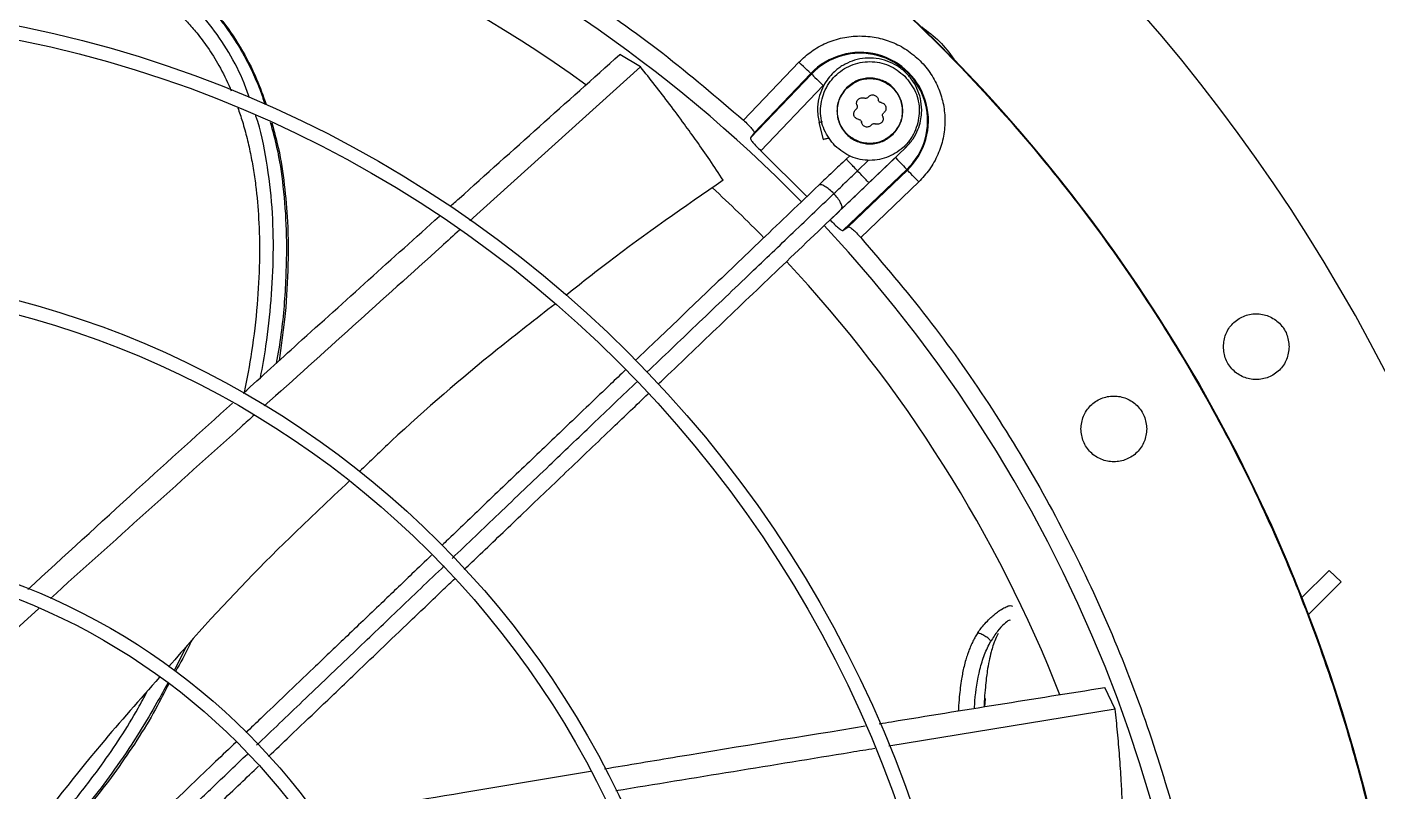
# Model space of a CAD drawing. Header units: inches. Extents: x 1229 to 1453, y -1023 to -720.
# Drawn here: x 1346.85 to 1356.55, y -982.57 to -977.08 of the extents above; entities that cross this region are included whole.
import ezdxf

# ---------------------------------------------------------------- set-up
doc = ezdxf.new("R2010")
doc.units = ezdxf.units.IN
doc.header["$MEASUREMENT"] = 0

msp = doc.modelspace()

# ---------------------------------------------------------------- linework, layer by layer
at = {"color": 18, "linetype": 'Continuous', "lineweight": 25, "true_color": 0x000000}
for p, q in [((1351.2581, -977.366), (1351.111, -977.2765)), ((1351.2581, -977.366), (1350.0337, -978.4702)), ((1351.9979, -977.7484), (1352.3963, -977.3316)), ((1352.0475, -977.8755), (1352.4856, -977.4171)), ((1352.0743, -977.8393), (1352.4816, -977.4132)), ((1352.4816, -977.4132), (1352.4856, -977.4171)), ((1352.571, -977.4987), (1352.123, -977.9674)), ((1352.54, -977.764), (1352.5698, -977.8862)), ((1352.0743, -977.8393), (1352.0475, -977.8755)), ((1352.123, -977.9674), (1352.4529, -978.2973)), ((1352.8987, -978.1981), (1353.1635, -977.945)), ((1352.6204, -978.4648), (1353.0891, -978.0168)), ((1352.7605, -978.0034), (1352.7355, -978.0273)), ((1352.8171, -978.1127), (1352.8968, -978.0365)), ((1352.7123, -978.5403), (1353.1707, -978.1021)), ((1353.1746, -978.1062), (1352.7485, -978.5134)), ((1353.1707, -978.1021), (1353.1746, -978.1062)), ((1353.2562, -978.1915), (1352.8394, -978.5899)), ((1352.7123, -978.5403), (1352.7485, -978.5134)), ((1356.2036, -980.982), (1356.0062, -981.1794)), ((1356.0529, -981.2997), (1356.2887, -981.0639)), ((1356.2887, -981.0639), (1356.2036, -980.982)), ((1346.9387, -981.2561), (1345.498, -982.5499)), ((1347.9951, -981.53), (1347.9104, -981.7012)), ((1354.6674, -981.9771), (1354.5921, -981.8223)), ((1353.7265, -981.9322), (1353.7256, -981.9612)), ((1353.7322, -981.9601), (1353.7351, -981.9008)), ((1354.6674, -981.9771), (1353.0406, -982.2441))]:
    msp.add_line(p, q, dxfattribs=at)
at = {"color": 18, "linetype": 'Continuous', "lineweight": 25, "true_color": 0x000000, "flags": 128}
for points in [[(1352.4816, -977.4132), (1352.4797, -977.4114), (1352.4747, -977.4066), (1352.4667, -977.399), (1352.4561, -977.3888), (1352.4432, -977.3765), (1352.4286, -977.3625), (1352.4127, -977.3474), (1352.3963, -977.3316)], [(1352.4856, -977.4171), (1352.4875, -977.4189), (1352.4926, -977.4237), (1352.5005, -977.4313), (1352.5112, -977.4415), (1352.524, -977.4538), (1352.5387, -977.4678), (1352.5545, -977.4829), (1352.571, -977.4987)], [(1353.0891, -978.0168), (1353.1049, -978.0332), (1353.12, -978.0491), (1353.134, -978.0637), (1353.1463, -978.0766), (1353.1565, -978.0872), (1353.1641, -978.0952), (1353.1689, -978.1002), (1353.1707, -978.1021)], [(1353.2562, -978.1915), (1353.2404, -978.1751), (1353.2253, -978.1592), (1353.2113, -978.1446), (1353.199, -978.1317), (1353.1888, -978.1211), (1353.1812, -978.1131), (1353.1764, -978.1081), (1353.1746, -978.1062)]]:
    msp.add_lwpolyline(points, dxfattribs=at)
at = {"color": 18, "linetype": 'Continuous', "lineweight": 25, "true_color": 0x000000}
for radius in [11.7126, 8.5704, 8.472, 6.6478, 6.5493, 4.7037, 4.6053]:
    msp.add_circle((1345.1106, -985.4772), radius, dxfattribs=at)
for centre, radius, start, end in [((1345.1106, -985.4772), 12.9331, 13.26667, 76.73333), ((1345.1106, -985.4772), 10.2157, 44.36303, 90), ((1345.1106, -985.4772), 9.8425, 54.20961, 80.11304), ((1352.8359, -977.7519), 0.4901, 313.70945, 136.29055), ((1352.8359, -977.7519), 0.4845, 313.70945, 136.29055), ((1345.1106, -985.4772), 11.7147, 21.53134, 44.20264), ((1345.1106, -985.4772), 9.8425, 44.3883, 47.37931), ((1345.1106, -985.4772), 10.2157, 314.3624, 43.03697), ((1345.1106, -985.4772), 9.8425, 21.47517, 43.01243), ((1345.1106, -985.4772), 11.7147, 339.09994, 20.90006)]:
    msp.add_arc(centre, radius, start, end, dxfattribs=at)
for points, knots in [([(1333.4011, -985.4772), (1333.4059, -985.2217), (1333.4156, -984.7108), (1333.4936, -983.9477), (1333.6177, -983.1911), (1333.792, -982.4444), (1334.0146, -981.7106), (1334.2847, -980.9929), (1334.6012, -980.2945), (1334.9626, -979.6182), (1335.3675, -978.9671), (1335.8142, -978.3438), (1336.3006, -977.751), (1336.8248, -977.1914), (1337.3845, -976.6672), (1337.9772, -976.1807), (1338.6005, -975.7341), (1339.2517, -975.3292), (1339.9279, -974.9677), (1340.6264, -974.6513), (1341.344, -974.3812), (1342.0778, -974.1586), (1342.8246, -973.9844), (1343.5811, -973.8595), (1344.3442, -973.7844), (1345.1106, -973.7593), (1345.877, -973.7844), (1346.6401, -973.8595), (1347.3967, -973.9844), (1348.1434, -974.1586), (1348.8772, -974.3812), (1349.5949, -974.6513), (1350.2933, -974.9677), (1350.9696, -975.3292), (1351.6207, -975.7341), (1352.244, -976.1807), (1352.8368, -976.6672), (1353.3964, -977.1914), (1353.9206, -977.751), (1354.407, -978.3438), (1354.8537, -978.9671), (1355.2586, -979.6182), (1355.6201, -980.2945), (1355.9365, -980.9929), (1356.2066, -981.7106), (1356.4292, -982.4444), (1356.6035, -983.1911), (1356.7277, -983.9477), (1356.8056, -984.7108), (1356.8153, -985.2217), (1356.8201, -985.4772)], [0, 0, 0, 0, 0.020833, 0.041667, 0.0625, 0.083333, 0.104167, 0.125, 0.145833, 0.166667, 0.1875, 0.208333, 0.229167, 0.25, 0.270833, 0.291667, 0.3125, 0.333333, 0.354167, 0.375, 0.395833, 0.416667, 0.4375, 0.458333, 0.479167, 0.5, 0.520833, 0.541667, 0.5625, 0.583333, 0.604167, 0.625, 0.645833, 0.666667, 0.6875, 0.708333, 0.729167, 0.75, 0.770833, 0.791667, 0.8125, 0.833333, 0.854167, 0.875, 0.895833, 0.916667, 0.9375, 0.958333, 0.979167, 1, 1, 1, 1]), ([(1338.2234, -977.7484), (1338.4144, -977.5852), (1338.7965, -977.2589), (1339.4128, -976.8239), (1340.0567, -976.4318), (1340.728, -976.0884), (1341.4224, -975.7945), (1342.1363, -975.5519), (1342.866, -975.3619), (1343.6076, -975.2254), (1344.3571, -975.1433), (1345.1106, -975.1158), (1345.8641, -975.1433), (1346.6137, -975.2254), (1347.3552, -975.3619), (1348.0849, -975.5519), (1348.7989, -975.7945), (1349.4932, -976.0884), (1350.1646, -976.4318), (1350.8084, -976.8239), (1351.4248, -977.2589), (1351.8068, -977.5852), (1351.9979, -977.7484)], [0, 0, 0, 0, 0.05, 0.1, 0.15, 0.2, 0.25, 0.3, 0.35, 0.4, 0.45, 0.5, 0.55, 0.6, 0.65, 0.7, 0.75, 0.8, 0.85, 0.9, 0.95, 1, 1, 1, 1]), ([(1348.4503, -977.5886), (1348.4381, -977.5533), (1348.3989, -977.4388), (1348.3047, -977.259), (1348.1679, -977.0557), (1348.005, -976.8822), (1347.8306, -976.7297), (1347.658, -976.5779), (1347.5251, -976.438), (1347.4389, -976.3148), (1347.4095, -976.2508), (1347.3949, -976.2192)], [0, 0, 0, 0, 0.061726, 0.200115, 0.338793, 0.477202, 0.612486, 0.745059, 0.8746, 0.938079, 1, 1, 1, 1]), ([(1347.2888, -976.2536), (1347.2941, -976.2679), (1347.3048, -976.2974), (1347.3257, -976.3418), (1347.3507, -976.3872), (1347.3844, -976.4393), (1347.4265, -976.4954), (1347.4754, -976.5519), (1347.5234, -976.6023), (1347.5751, -976.6528), (1347.6377, -976.7105), (1347.7229, -976.7858), (1347.8094, -976.86), (1347.8884, -976.93), (1347.9486, -976.9862), (1348.01, -977.0486), (1348.078, -977.1268), (1348.1553, -977.2299), (1348.2364, -977.3621), (1348.2914, -977.4681), (1348.3163, -977.5309), (1348.3187, -977.5369)], [0, 0, 0, 0, 0.027316, 0.05633, 0.086968, 0.118717, 0.165398, 0.210431, 0.250332, 0.288706, 0.339476, 0.403416, 0.49486, 0.548587, 0.598723, 0.6476, 0.710719, 0.788547, 0.881113, 0.988552, 1, 1, 1, 1]), ([(1347.6834, -976.5059), (1347.6864, -976.5087), (1347.6954, -976.517), (1347.7119, -976.5317), (1347.7339, -976.5513), (1347.7574, -976.5717), (1347.7793, -976.5906), (1347.7972, -976.6059), (1347.8407, -976.6429), (1347.8992, -976.6918), (1347.9699, -976.7519), (1348.0251, -976.8004), (1348.0769, -976.8481), (1348.1279, -976.8983), (1348.1777, -976.9517), (1348.239, -977.0235), (1348.3159, -977.1254), (1348.3951, -977.2517), (1348.4663, -977.3895), (1348.5206, -977.5124), (1348.549, -977.5968), (1348.5608, -977.6321)], [0, 0, 0, 0, 0.008691, 0.025182, 0.046001, 0.070023, 0.09014, 0.106545, 0.119536, 0.209949, 0.2672, 0.315983, 0.365504, 0.415771, 0.466756, 0.518419, 0.612087, 0.730201, 0.822532, 0.925704, 1, 1, 1, 1]), ([(1348.1323, -976.9037), (1348.1685, -976.9404), (1348.263, -977.0359), (1348.3874, -977.2215), (1348.4987, -977.4304), (1348.5486, -977.5745), (1348.57, -977.6363)], [0, 0, 0, 0, 0.184725, 0.481092, 0.777541, 1, 1, 1, 1]), ([(1353.2781, -977.0791), (1353.3224, -977.1117), (1353.411, -977.1768), (1353.4761, -977.2654), (1353.5086, -977.3097)], [0, 0, 0, 0, 0.500002, 1, 1, 1, 1]), ([(1352.3963, -977.3316), (1352.4251, -977.3047), (1352.4837, -977.2499), (1352.5911, -977.1909), (1352.7086, -977.1528), (1352.8308, -977.1397), (1352.9509, -977.1507), (1353.0659, -977.1846), (1353.1732, -977.2409), (1353.2689, -977.3189), (1353.3469, -977.4146), (1353.4031, -977.5219), (1353.437, -977.6369), (1353.4481, -977.7569), (1353.435, -977.8792), (1353.3969, -977.9967), (1353.3379, -978.1041), (1353.2831, -978.1627), (1353.2562, -978.1915)], [0, 0, 0, 0, 0.0609957, 0.1240613, 0.1879935, 0.2514901, 0.3132963, 0.3737126, 0.4362133, 0.4999987, 0.5637868, 0.6262864, 0.6867024, 0.7485091, 0.8120054, 0.8759388, 0.9390038, 1, 1, 1, 1]), ([(1349.8907, -978.3692), (1349.9123, -978.3497), (1350.319, -977.9834), (1350.7258, -977.6203), (1351.111, -977.2765)], [0, 0, 0, 0, 0.053004, 1, 1, 1, 1]), ([(1351.8529, -978.1794), (1351.8205, -978.1308), (1351.7581, -978.0369), (1351.6647, -977.9031), (1351.5686, -977.7693), (1351.4685, -977.6346), (1351.3631, -977.4974), (1351.2927, -977.4092), (1351.2581, -977.366)], [0, 0, 0, 0, 0.173712, 0.3354177, 0.485076, 0.663267, 0.8349161, 1, 1, 1, 1]), ([(1353.1619, -977.9465), (1353.181, -977.9258), (1353.2169, -977.8867), (1353.2513, -977.8193), (1353.2706, -977.7564), (1353.2797, -977.6873), (1353.2753, -977.6138), (1353.2532, -977.5361), (1353.2166, -977.4665), (1353.1655, -977.4052), (1353.1022, -977.3559), (1353.0299, -977.3211), (1352.9518, -977.3024), (1352.8721, -977.3006), (1352.796, -977.3152), (1352.7383, -977.3391), (1352.6969, -977.3637), (1352.6652, -977.3869), (1352.6309, -977.4183), (1352.5948, -977.462), (1352.5611, -977.52), (1352.5359, -977.5932), (1352.5247, -977.6809), (1352.5364, -977.7417), (1352.5425, -977.7738)], [0, 0, 0, 0, 0.053381, 0.100931, 0.14264, 0.178504, 0.233209, 0.281766, 0.331511, 0.382108, 0.432736, 0.483365, 0.533997, 0.584625, 0.634211, 0.680742, 0.702869, 0.726027, 0.755399, 0.791297, 0.833716, 0.882645, 0.938077, 1, 1, 1, 1]), ([(1352.6549, -977.9328), (1352.6259, -977.8963), (1352.5679, -977.8232), (1352.5424, -977.6818), (1352.5695, -977.5433), (1352.6484, -977.4252), (1352.7665, -977.3463), (1352.905, -977.3192), (1353.0464, -977.3447), (1353.1195, -977.4027), (1353.156, -977.4317)], [0, 0, 0, 0, 0.125, 0.249999, 0.374998, 0.499998, 0.624998, 0.749999, 0.875001, 1, 1, 1, 1]), ([(1353.156, -977.4317), (1353.1851, -977.4683), (1353.2431, -977.5414), (1353.2686, -977.6828), (1353.2415, -977.8213), (1353.1626, -977.9394), (1353.0445, -978.0183), (1352.906, -978.0454), (1352.7646, -978.0199), (1352.6915, -977.9619), (1352.6549, -977.9328)], [0, 0, 0, 0, 0.125, 0.249999, 0.374998, 0.499999, 0.624998, 0.749999, 0.875001, 1, 1, 1, 1]), ([(1353.0725, -977.8493), (1353.0919, -977.825), (1353.1306, -977.7762), (1353.1476, -977.682), (1353.1295, -977.5896), (1353.0769, -977.5109), (1352.9982, -977.4583), (1352.9058, -977.4402), (1352.8116, -977.4572), (1352.7628, -977.4959), (1352.7385, -977.5153)], [0, 0, 0, 0, 0.124999, 0.249999, 0.375, 0.499999, 0.625, 0.749999, 0.874999, 1, 1, 1, 1]), ([(1352.7409, -977.5177), (1352.7649, -977.4986), (1352.8129, -977.4605), (1352.9058, -977.4438), (1352.9968, -977.4616), (1353.0744, -977.5134), (1353.1262, -977.591), (1353.144, -977.682), (1353.1273, -977.7748), (1353.0892, -977.8229), (1353.0701, -977.8469)], [0, 0, 0, 0, 0.125002, 0.250001, 0.374999, 0.500001, 0.625, 0.750001, 0.875002, 1, 1, 1, 1]), ([(1352.7385, -977.5153), (1352.7191, -977.5396), (1352.6804, -977.5884), (1352.6634, -977.6826), (1352.6815, -977.775), (1352.7341, -977.8537), (1352.8128, -977.9063), (1352.9052, -977.9244), (1352.9994, -977.9074), (1353.0482, -977.8687), (1353.0725, -977.8493)], [0, 0, 0, 0, 0.124998, 0.249999, 0.375, 0.499999, 0.625, 0.749999, 0.874999, 1, 1, 1, 1]), ([(1353.0701, -977.8469), (1353.0461, -977.866), (1352.998, -977.9041), (1352.9052, -977.9208), (1352.8142, -977.903), (1352.7366, -977.8512), (1352.6848, -977.7736), (1352.667, -977.6826), (1352.6837, -977.5897), (1352.7218, -977.5417), (1352.7409, -977.5177)], [0, 0, 0, 0, 0.125002, 0.250001, 0.374999, 0.500001, 0.625, 0.750001, 0.875002, 1, 1, 1, 1]), ([(1352.822, -977.5988), (1352.8249, -977.5963), (1352.831, -977.5912), (1352.8421, -977.5874), (1352.8542, -977.5864), (1352.8618, -977.5888), (1352.8659, -977.59)], [0, 0, 0, 0, 0.240777, 0.490816, 0.727517, 1, 1, 1, 1]), ([(1352.8937, -977.5826), (1352.8919, -977.5845), (1352.8884, -977.5883), (1352.8811, -977.5914), (1352.8733, -977.5923), (1352.8684, -977.5908), (1352.8659, -977.59)], [0, 0, 0, 0, 0.256065, 0.50007, 0.743995, 1, 1, 1, 1]), ([(1352.8937, -977.5826), (1352.8966, -977.5795), (1352.902, -977.5736), (1352.9129, -977.5683), (1352.9244, -977.5663), (1352.9362, -977.5677), (1352.9471, -977.5723), (1352.956, -977.5799), (1352.9629, -977.5899), (1352.9646, -977.5977), (1352.9656, -977.6019)], [0, 0, 0, 0, 0.136225, 0.254542, 0.379548, 0.499968, 0.62036, 0.745377, 0.863733, 1, 1, 1, 1]), ([(1348.3661, -977.6586), (1348.3775, -977.6916), (1348.4026, -977.7641), (1348.4335, -977.8789), (1348.461, -978.0011), (1348.4825, -978.1233), (1348.5044, -978.285), (1348.5213, -978.4983), (1348.5246, -978.7742), (1348.5074, -979.0826), (1348.4723, -979.397), (1348.4313, -979.6056), (1348.4122, -979.7029)], [0, 0, 0, 0, 0.0509489, 0.1121348, 0.1726805, 0.2325778, 0.2918132, 0.4086773, 0.5416171, 0.690658, 0.8558149, 1, 1, 1, 1]), ([(1352.8251, -977.7424), (1352.8209, -977.7415), (1352.8131, -977.7397), (1352.8031, -977.7328), (1352.7955, -977.7239), (1352.7909, -977.713), (1352.7895, -977.7012), (1352.7915, -977.6897), (1352.7968, -977.6788), (1352.8027, -977.6734), (1352.8058, -977.6705)], [0, 0, 0, 0, 0.136256, 0.254636, 0.379612, 0.500025, 0.620413, 0.745443, 0.863756, 1, 1, 1, 1]), ([(1352.8132, -977.6427), (1352.814, -977.6452), (1352.8155, -977.65), (1352.8146, -977.6579), (1352.8115, -977.6652), (1352.8077, -977.6687), (1352.8058, -977.6705)], [0, 0, 0, 0, 0.253973, 0.496841, 0.744135, 1, 1, 1, 1]), ([(1352.8132, -977.6427), (1352.812, -977.6386), (1352.8096, -977.631), (1352.8105, -977.6189), (1352.8144, -977.6078), (1352.8195, -977.6017), (1352.822, -977.5988)], [0, 0, 0, 0, 0.272476, 0.509184, 0.759212, 1, 1, 1, 1]), ([(1352.9859, -977.6222), (1352.9834, -977.6216), (1352.9784, -977.6205), (1352.972, -977.6157), (1352.9673, -977.6094), (1352.9662, -977.6044), (1352.9656, -977.6019)], [0, 0, 0, 0, 0.256007, 0.499979, 0.743918, 1, 1, 1, 1]), ([(1352.9859, -977.6222), (1352.9901, -977.6231), (1352.9979, -977.6249), (1353.0079, -977.6318), (1353.0154, -977.6407), (1353.0201, -977.6516), (1353.0215, -977.6633), (1353.0194, -977.6749), (1353.0142, -977.6859), (1353.0083, -977.6913), (1353.0052, -977.6941)], [0, 0, 0, 0, 0.136254, 0.254633, 0.379613, 0.500018, 0.621539, 0.744017, 0.866504, 1, 1, 1, 1]), ([(1348.5304, -979.5957), (1348.544, -979.5202), (1348.577, -979.3364), (1348.609, -979.0401), (1348.6256, -978.7084), (1348.6179, -978.3744), (1348.5763, -978.0432), (1348.534, -977.8206), (1348.4958, -977.715), (1348.4952, -977.7133)], [0, 0, 0, 0, 0.121427, 0.295619, 0.470151, 0.645144, 0.820753, 0.997094, 1, 1, 1, 1]), ([(1348.5998, -977.763), (1348.616, -977.822), (1348.6574, -977.973), (1348.6956, -978.2328), (1348.7184, -978.5457), (1348.7138, -978.9001), (1348.6898, -979.2201), (1348.6549, -979.424), (1348.6429, -979.4937)], [0, 0, 0, 0, 0.10588, 0.270653, 0.449972, 0.643839, 0.878232, 1, 1, 1, 1]), ([(1348.6109, -977.7683), (1348.6276, -977.8291), (1348.6675, -977.9744), (1348.7034, -978.2119), (1348.7285, -978.5048), (1348.7295, -978.8286), (1348.708, -979.163), (1348.6768, -979.3775), (1348.6625, -979.4759)], [0, 0, 0, 0, 0.110599, 0.264007, 0.41743, 0.621975, 0.826531, 1, 1, 1, 1]), ([(1351.9979, -977.7484), (1352.0089, -977.7586), (1352.0313, -977.7793), (1352.0576, -977.808), (1352.0743, -977.8305), (1352.0743, -977.8364), (1352.0743, -977.8393)], [0, 0, 0, 0, 0.244229, 0.496405, 0.747201, 1, 1, 1, 1]), ([(1352.5402, -977.7647), (1352.5415, -977.7644), (1352.5438, -977.7638), (1352.5597, -977.7599), (1352.5663, -977.7583)], [0, 0, 0, 0, 0.587321, 1, 1, 1, 1]), ([(1352.8251, -977.7424), (1352.8276, -977.743), (1352.8326, -977.7441), (1352.8389, -977.7488), (1352.8437, -977.7552), (1352.8448, -977.7602), (1352.8454, -977.7627)], [0, 0, 0, 0, 0.256003, 0.499971, 0.743922, 1, 1, 1, 1]), ([(1352.9173, -977.782), (1352.9144, -977.7851), (1352.909, -977.791), (1352.898, -977.7963), (1352.8865, -977.7983), (1352.8748, -977.7969), (1352.8639, -977.7923), (1352.855, -977.7847), (1352.8481, -977.7747), (1352.8463, -977.7669), (1352.8454, -977.7627)], [0, 0, 0, 0, 0.1362294, 0.2545443, 0.3795497, 0.4999704, 0.6203598, 0.7453769, 0.8637385, 1, 1, 1, 1]), ([(1352.9173, -977.782), (1352.9191, -977.7801), (1352.9226, -977.7763), (1352.9298, -977.7732), (1352.9377, -977.7723), (1352.9426, -977.7738), (1352.9451, -977.7746)], [0, 0, 0, 0, 0.256057, 0.500065, 0.743995, 1, 1, 1, 1]), ([(1352.989, -977.7658), (1352.9861, -977.7683), (1352.98, -977.7734), (1352.9689, -977.7772), (1352.9568, -977.7782), (1352.9492, -977.7758), (1352.9451, -977.7746)], [0, 0, 0, 0, 0.2407899, 0.4909208, 0.7275218, 1, 1, 1, 1]), ([(1352.9977, -977.7219), (1352.999, -977.7258), (1353.0014, -977.7335), (1353.0004, -977.7457), (1352.9965, -977.757), (1352.9915, -977.7629), (1352.989, -977.7658)], [0, 0, 0, 0, 0.263313, 0.515116, 0.763698, 1, 1, 1, 1]), ([(1352.9977, -977.7219), (1352.997, -977.7194), (1352.9955, -977.7145), (1352.9964, -977.7067), (1352.9995, -977.6994), (1353.0033, -977.6959), (1353.0052, -977.6941)], [0, 0, 0, 0, 0.255976, 0.4998808, 0.7438941, 1, 1, 1, 1]), ([(1352.0475, -977.8755), (1352.0475, -977.8784), (1352.0475, -977.8842), (1352.0641, -977.9068), (1352.0901, -977.9358), (1352.1121, -977.9569), (1352.123, -977.9674)], [0, 0, 0, 0, 0.2526243, 0.503251, 0.7552124, 1, 1, 1, 1]), ([(1352.5712, -977.8858), (1352.5708, -977.8859), (1352.5692, -977.8863), (1352.5802, -977.8836), (1352.5967, -977.8796), (1352.6119, -977.8759), (1352.6162, -977.8749)], [0, 0, 0, 0, 0.124219, 0.48943, 0.854968, 1, 1, 1, 1]), ([(1353.1619, -977.9465), (1353.1614, -977.946), (1353.1608, -977.9453), (1353.1531, -977.9373), (1353.1516, -977.9358)], [0, 0, 0, 0, 0.812994, 1, 1, 1, 1]), ([(1352.7355, -978.0273), (1352.7022, -978.0591), (1352.6356, -978.1227), (1352.5714, -978.1841), (1352.5393, -978.2148)], [0, 0, 0, 0, 0.5, 1, 1, 1, 1]), ([(1352.8171, -978.1127), (1352.8067, -978.1018), (1352.7859, -978.0801), (1352.7589, -978.0519), (1352.7394, -978.0314), (1352.7368, -978.0287), (1352.7355, -978.0273)], [0, 0, 0, 0, 0.24295, 0.485909, 0.742953, 1, 1, 1, 1]), ([(1352.6464, -978.2758), (1352.6778, -978.2458), (1352.7338, -978.1923), (1352.7916, -978.137), (1352.8171, -978.1127)], [0, 0, 0, 0, 0.559893, 1, 1, 1, 1]), ([(1352.8987, -978.1981), (1352.8974, -978.1967), (1352.8948, -978.194), (1352.8752, -978.1735), (1352.8482, -978.1453), (1352.8275, -978.1236), (1352.8171, -978.1127)], [0, 0, 0, 0, 0.257051, 0.514098, 0.757046, 1, 1, 1, 1]), ([(1351.8529, -978.1794), (1351.5738, -978.3715), (1351.1888, -978.6364), (1350.8235, -978.9273), (1350.7231, -979.0072)], [0, 0, 0, 0, 0.725162, 1, 1, 1, 1]), ([(1352.5393, -978.2148), (1352.4032, -978.3449), (1352.1393, -978.597), (1351.7531, -978.9661), (1351.4497, -979.2561), (1351.2744, -979.4236), (1351.2206, -979.475)], [0, 0, 0, 0, 0.311784, 0.60443, 0.878701, 1, 1, 1, 1]), ([(1352.6464, -978.2758), (1352.6357, -978.2652), (1352.6142, -978.2442), (1352.5815, -978.2214), (1352.5535, -978.209), (1352.544, -978.2129), (1352.5393, -978.2148)], [0, 0, 0, 0, 0.242935, 0.485892, 0.742951, 1, 1, 1, 1]), ([(1352.7025, -978.3856), (1352.7346, -978.3549), (1352.7988, -978.2935), (1352.8654, -978.2299), (1352.8987, -978.1981)], [0, 0, 0, 0, 0.5, 1, 1, 1, 1]), ([(1351.305, -979.5577), (1351.4222, -979.4457), (1351.6654, -979.2133), (1352.0088, -978.8851), (1352.3389, -978.5697), (1352.543, -978.3746), (1352.6464, -978.2758)], [0, 0, 0, 0, 0.260253, 0.540209, 0.766968, 1, 1, 1, 1]), ([(1352.7025, -978.3856), (1352.7046, -978.381), (1352.7089, -978.3717), (1352.6978, -978.3431), (1352.6765, -978.3094), (1352.6565, -978.287), (1352.6464, -978.2758)], [0, 0, 0, 0, 0.2570469, 0.5140932, 0.7570479, 1, 1, 1, 1]), ([(1348.4058, -979.7087), (1348.5366, -979.59), (1349.0056, -979.1643), (1349.4754, -978.7423), (1349.8143, -978.4379)], [0, 0, 0, 0, 0.278727, 1, 1, 1, 1]), ([(1351.3863, -979.6433), (1351.4008, -979.6295), (1351.5484, -979.4885), (1351.8371, -979.2125), (1352.2619, -978.8066), (1352.5524, -978.529), (1352.7025, -978.3856)], [0, 0, 0, 0, 0.0326567, 0.3333232, 0.6556643, 1, 1, 1, 1]), ([(1349.9588, -978.5378), (1349.9154, -978.577), (1349.4494, -978.9973), (1348.9813, -979.4185), (1348.5569, -979.8005)], [0, 0, 0, 0, 0.093148, 1, 1, 1, 1]), ([(1352.6204, -978.4648), (1352.6308, -978.4757), (1352.652, -978.4977), (1352.681, -978.5237), (1352.7036, -978.5403), (1352.7094, -978.5403), (1352.7123, -978.5403)], [0, 0, 0, 0, 0.244786, 0.49675, 0.747378, 1, 1, 1, 1]), ([(1352.7485, -978.5134), (1352.7514, -978.5134), (1352.7572, -978.5135), (1352.7798, -978.5302), (1352.8085, -978.5565), (1352.8292, -978.5789), (1352.8394, -978.5899)], [0, 0, 0, 0, 0.252798, 0.5036, 0.755766, 1, 1, 1, 1]), ([(1352.8394, -978.5899), (1353.0026, -978.781), (1353.3289, -979.163), (1353.7639, -979.7793), (1354.156, -980.4232), (1354.4994, -981.0946), (1354.7933, -981.7889), (1355.0358, -982.5029), (1355.2261, -983.2325), (1355.3617, -983.9741), (1355.447, -984.7237), (1355.4575, -985.226), (1355.4628, -985.4772)], [0, 0, 0, 0, 0.1, 0.1999999, 0.3, 0.3999999, 0.5, 0.6, 0.7, 0.8, 0.9, 1, 1, 1, 1]), ([(1350.6454, -979.0683), (1350.5069, -979.1759), (1350.1034, -979.4893), (1349.6349, -979.892), (1349.3162, -980.1977), (1349.2395, -980.2712)], [0, 0, 0, 0, 0.284236, 0.827806, 1, 1, 1, 1]), ([(1355.444, -979.3748), (1355.4475, -979.3442), (1355.4544, -979.2832), (1355.5079, -979.2049), (1355.5851, -979.1518), (1355.6781, -979.1324), (1355.7716, -979.1502), (1355.8504, -979.2026), (1355.9057, -979.2815), (1355.9128, -979.3437), (1355.9164, -979.3748)], [0, 0, 0, 0, 0.12367, 0.246957, 0.371552, 0.497255, 0.622956, 0.748643, 0.874318, 1, 1, 1, 1]), ([(1355.9164, -979.3748), (1355.9128, -979.4059), (1355.9056, -979.4682), (1355.8502, -979.5472), (1355.7714, -979.5995), (1355.6784, -979.6171), (1355.5861, -979.5981), (1355.5087, -979.5456), (1355.4545, -979.4672), (1355.4475, -979.4056), (1355.444, -979.3748)], [0, 0, 0, 0, 0.125879, 0.251771, 0.377671, 0.502736, 0.626739, 0.750953, 0.875605, 1, 1, 1, 1]), ([(1351.1508, -979.5417), (1351.1149, -979.5759), (1350.9751, -979.7096), (1350.7391, -979.9352), (1350.437, -980.2238), (1350.1478, -980.5001), (1349.9439, -980.695), (1349.8419, -980.7925), (1349.8314, -980.8025)], [0, 0, 0, 0, 0.082052, 0.320413, 0.538192, 0.769587, 0.9763, 1, 1, 1, 1]), ([(1349.905, -980.8955), (1350.0168, -980.7887), (1350.2506, -980.5653), (1350.5866, -980.2442), (1350.9193, -979.9262), (1351.1301, -979.7249), (1351.2384, -979.6213)], [0, 0, 0, 0, 0.250239, 0.523314, 0.754844, 1, 1, 1, 1]), ([(1349.9927, -980.9751), (1350.0308, -980.9387), (1350.1665, -980.809), (1350.4101, -980.5762), (1350.7283, -980.2721), (1351.0332, -979.9808), (1351.2295, -979.7932), (1351.3135, -979.7129)], [0, 0, 0, 0, 0.086049, 0.306305, 0.551403, 0.807984, 1, 1, 1, 1]), ([(1346.8594, -981.1181), (1347.1194, -980.8793), (1347.6075, -980.4311), (1348.0981, -979.9873), (1348.3274, -979.7798)], [0, 0, 0, 0, 0.532579, 1, 1, 1, 1]), ([(1354.4211, -979.9654), (1354.4247, -979.9344), (1354.4318, -979.8726), (1354.4864, -979.794), (1354.5645, -979.7414), (1354.6573, -979.723), (1354.7502, -979.7414), (1354.8283, -979.794), (1354.8829, -979.8726), (1354.89, -979.9344), (1354.8936, -979.9654)], [0, 0, 0, 0, 0.125, 0.250001, 0.375002, 0.500002, 0.625001, 0.750002, 0.875, 1, 1, 1, 1]), ([(1348.4839, -979.8663), (1348.4533, -979.8939), (1347.9665, -980.3322), (1347.4781, -980.7712), (1347.0205, -981.1825)], [0, 0, 0, 0, 0.062942, 1, 1, 1, 1]), ([(1354.8936, -979.9654), (1354.89, -979.9963), (1354.8829, -980.0581), (1354.8283, -980.1367), (1354.7502, -980.1893), (1354.6573, -980.2077), (1354.5645, -980.1893), (1354.4864, -980.1367), (1354.4318, -980.0581), (1354.4247, -979.9963), (1354.4211, -979.9654)], [0, 0, 0, 0, 0.125, 0.249998, 0.374999, 0.499998, 0.624998, 0.749999, 0.875, 1, 1, 1, 1]), ([(1349.1657, -980.3414), (1349.0238, -980.4747), (1348.6376, -980.8375), (1348.2067, -981.284), (1347.9288, -981.6057), (1347.87, -981.6737)], [0, 0, 0, 0, 0.314148, 0.854877, 1, 1, 1, 1]), ([(1349.7585, -980.8722), (1349.7115, -980.9171), (1349.5906, -981.0326), (1349.3836, -981.2305), (1349.1476, -981.456), (1348.9186, -981.6748), (1348.7166, -981.8679), (1348.5552, -982.0221), (1348.4607, -982.1124), (1348.4252, -982.1463)], [0, 0, 0, 0, 0.106271, 0.273247, 0.467046, 0.637843, 0.788266, 0.920598, 1, 1, 1, 1]), ([(1348.501, -982.2372), (1348.6113, -982.1319), (1348.8436, -981.9099), (1349.18, -981.5884), (1349.5193, -981.2642), (1349.7364, -981.0567), (1349.8493, -980.9488)], [0, 0, 0, 0, 0.244395, 0.515011, 0.747693, 1, 1, 1, 1]), ([(1348.5874, -982.318), (1348.6385, -982.2692), (1348.7602, -982.1529), (1348.9616, -981.9604), (1349.1781, -981.7536), (1349.3962, -981.5451), (1349.614, -981.3371), (1349.7928, -981.1661), (1349.8991, -981.0646), (1349.9263, -981.0386)], [0, 0, 0, 0, 0.113908, 0.27173, 0.450073, 0.598183, 0.760521, 0.938727, 1, 1, 1, 1]), ([(1353.68, -981.4294), (1353.6873, -981.4191), (1353.7037, -981.396), (1353.7331, -981.3611), (1353.7645, -981.3288), (1353.7952, -981.3014), (1353.8233, -981.2791), (1353.8543, -981.258), (1353.8851, -981.2418), (1353.9154, -981.2307), (1353.9243, -981.2363), (1353.9289, -981.2392)], [0, 0, 0, 0, 0.079733, 0.178258, 0.296997, 0.387948, 0.480575, 0.582573, 0.720178, 0.853481, 1, 1, 1, 1]), ([(1353.9154, -981.3409), (1353.9128, -981.3386), (1353.9074, -981.334), (1353.8708, -981.3639), (1353.8228, -981.4135), (1353.7896, -981.4652), (1353.7731, -981.4909)], [0, 0, 0, 0, 0.244466, 0.494335, 0.747922, 1, 1, 1, 1]), ([(1353.68, -981.4294), (1353.6741, -981.439), (1353.6621, -981.4586), (1353.6454, -981.49), (1353.6296, -981.5238), (1353.6166, -981.5558), (1353.6046, -981.5894), (1353.5929, -981.6266), (1353.5815, -981.6703), (1353.5716, -981.7159), (1353.5625, -981.7667), (1353.5543, -981.8248), (1353.547, -981.8956), (1353.5426, -981.9514), (1353.5409, -981.9848), (1353.5406, -981.9909)], [0, 0, 0, 0, 0.058238, 0.11923, 0.182881, 0.249109, 0.295098, 0.36444, 0.447025, 0.5248, 0.601478, 0.710313, 0.824825, 0.968384, 1, 1, 1, 1]), ([(1353.7731, -981.4909), (1353.7719, -981.4886), (1353.7696, -981.4839), (1353.7623, -981.4756), (1353.7521, -981.4666), (1353.7392, -981.4572), (1353.7244, -981.4482), (1353.7089, -981.4404), (1353.6939, -981.4339), (1353.6845, -981.4309), (1353.68, -981.4294)], [0, 0, 0, 0, 0.1149734, 0.2381294, 0.3674122, 0.4999755, 0.6325746, 0.7618649, 0.8850019, 1, 1, 1, 1]), ([(1353.8258, -981.4343), (1353.8192, -981.4473), (1353.8061, -981.4736), (1353.7897, -981.5196), (1353.7743, -981.5721), (1353.7603, -981.6332), (1353.7493, -981.697), (1353.7408, -981.7603), (1353.7339, -981.825), (1353.7291, -981.8865), (1353.7262, -981.9334), (1353.7253, -981.9541), (1353.725, -981.9613)], [0, 0, 0, 0, 0.101145, 0.203895, 0.292892, 0.415243, 0.548518, 0.639205, 0.753155, 0.890196, 0.962177, 1, 1, 1, 1]), ([(1348.0331, -981.4864), (1348.0284, -981.4972), (1347.9953, -981.5734), (1347.9543, -981.6454), (1347.9191, -981.7071)], [0, 0, 0, 0, 0.14188, 1, 1, 1, 1]), ([(1353.6569, -981.9722), (1353.6579, -981.9541), (1353.6632, -981.8613), (1353.6835, -981.7291), (1353.7257, -981.5849), (1353.7574, -981.522), (1353.7731, -981.4909)], [0, 0, 0, 0, 0.1094189, 0.5619382, 0.7836921, 1, 1, 1, 1]), ([(1347.8046, -981.7489), (1347.6632, -981.9083), (1347.2977, -982.3205), (1346.9619, -982.7573), (1346.7558, -983.0252)], [0, 0, 0, 0, 0.386641, 1, 1, 1, 1]), ([(1346.7807, -983.046), (1346.845, -982.9918), (1346.9928, -982.8672), (1347.1918, -982.6404), (1347.4216, -982.339), (1347.5974, -982.0748), (1347.6951, -981.8905), (1347.7167, -981.8498)], [0, 0, 0, 0, 0.164314, 0.37781, 0.590719, 0.909496, 1, 1, 1, 1]), ([(1347.8631, -981.7891), (1347.8377, -981.8364), (1347.775, -981.9534), (1347.6557, -982.1523), (1347.5099, -982.3748), (1347.3533, -982.5864), (1347.207, -982.7624), (1347.0737, -982.904), (1346.9594, -983.0128), (1346.8874, -983.0716), (1346.8568, -983.0966)], [0, 0, 0, 0, 0.096905, 0.239175, 0.41847, 0.577059, 0.714948, 0.832145, 0.928658, 1, 1, 1, 1]), ([(1347.8723, -981.7954), (1347.8406, -981.8568), (1347.7292, -982.0723), (1347.5478, -982.347), (1347.3404, -982.6239), (1347.1704, -982.8198), (1347.0123, -982.9819), (1346.9013, -983.0665), (1346.8593, -983.0986)], [0, 0, 0, 0, 0.124194, 0.436205, 0.592312, 0.74848, 0.904731, 1, 1, 1, 1]), ([(1352.9732, -982.0821), (1353.0023, -982.0773), (1353.5431, -981.989), (1354.0821, -981.9033), (1354.5921, -981.8223)], [0, 0, 0, 0, 0.053917, 1, 1, 1, 1]), ([(1354.7281, -982.983), (1354.7271, -982.9246), (1354.7253, -982.8119), (1354.7191, -982.6488), (1354.7106, -982.4844), (1354.6992, -982.3168), (1354.6848, -982.1445), (1354.6731, -982.0322), (1354.6674, -981.9771)], [0, 0, 0, 0, 0.173712, 0.335418, 0.485076, 0.663267, 0.834916, 1, 1, 1, 1]), ([(1350.9989, -982.4063), (1351.1738, -982.377), (1351.7991, -982.2724), (1352.4232, -982.1713), (1352.8726, -982.0985)], [0, 0, 0, 0, 0.279809, 1, 1, 1, 1]), ([(1348.3548, -982.2136), (1348.3056, -982.2606), (1348.199, -982.3624), (1347.9362, -982.6136), (1347.5625, -982.9707), (1347.2201, -983.2979), (1347.0339, -983.4758), (1347.0081, -983.5005)], [0, 0, 0, 0, 0.11002, 0.23806, 0.586512, 0.942749, 1, 1, 1, 1]), ([(1347.0864, -983.5891), (1347.1543, -983.5242), (1347.2969, -983.3879), (1347.5214, -983.1733), (1347.7483, -982.9566), (1347.9765, -982.7385), (1348.2017, -982.5233), (1348.3564, -982.3754), (1348.4354, -982.3)], [0, 0, 0, 0, 0.150787, 0.316355, 0.498602, 0.654921, 0.823982, 1, 1, 1, 1]), ([(1352.9413, -982.2604), (1352.8834, -982.2699), (1352.2647, -982.3715), (1351.6438, -982.4727), (1351.0808, -982.5645)], [0, 0, 0, 0, 0.093471, 1, 1, 1, 1]), ([(1347.1722, -983.6704), (1347.2318, -983.6135), (1347.3569, -983.4939), (1347.5422, -983.3169), (1347.7209, -983.1461), (1347.8686, -983.005), (1347.9948, -982.8843), (1348.1118, -982.7725), (1348.2436, -982.6466), (1348.38, -982.5162), (1348.4726, -982.4278), (1348.5159, -982.3864)], [0, 0, 0, 0, 0.132681, 0.278736, 0.413007, 0.531251, 0.608379, 0.694879, 0.792677, 0.903014, 1, 1, 1, 1]), ([(1348.9409, -982.7551), (1349.2879, -982.695), (1349.941, -982.5817), (1350.5938, -982.4736), (1350.8998, -982.4229)], [0, 0, 0, 0, 0.531236, 1, 1, 1, 1]), ([(1345.1106, -982.5244), (1345.214, -982.5276), (1345.4208, -982.5338), (1345.7275, -982.5844), (1346.0274, -982.6645), (1346.3172, -982.7764), (1346.594, -982.9174), (1346.8529, -983.0883), (1347.0424, -983.2355), (1347.137, -983.3327), (1347.1595, -983.3558)], [0, 0, 0, 0, 0.136759, 0.273517, 0.410274, 0.547034, 0.68379, 0.820549, 0.957307, 1, 1, 1, 1])]:
    msp.add_open_spline(points, degree=3, knots=knots, dxfattribs=at)

doc.saveas('drawing.dxf')
